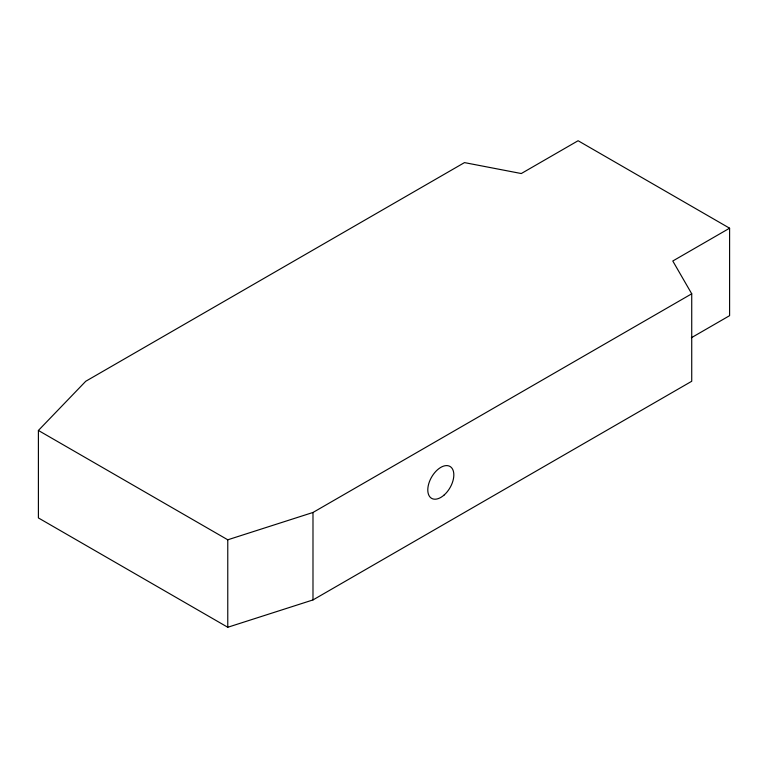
<?xml version="1.0" encoding="UTF-8"?>
<svg xmlns="http://www.w3.org/2000/svg" width="768" height="768" viewBox="0 0 768 768"><rect width="100%" height="100%" fill="white"/><g stroke="black" fill="none" stroke-linecap="round" stroke-linejoin="round"><path stroke-width="1.15" d="M729.6 228.202L672.787 261.005L691.728 293.798L691.728 381.264L312.989 599.933L227.77 627.264L38.4 517.93L38.4 430.464L85.747 381.264L464.486 162.605L521.29 173.539L578.102 140.736L729.6 228.202L729.6 315.667L691.382 337.738M38.4 430.464L227.77 539.798L312.989 512.467L691.728 293.798M312.989 512.467L312.989 599.933M227.77 539.798L227.77 627.264M444.182 494.976A18.413 10.627 -60 0 0 450.019 466.454A18.413 10.627 -60 0 0 428.237 485.77A18.413 10.627 -60 0 0 444.182 494.976"/></g></svg>
